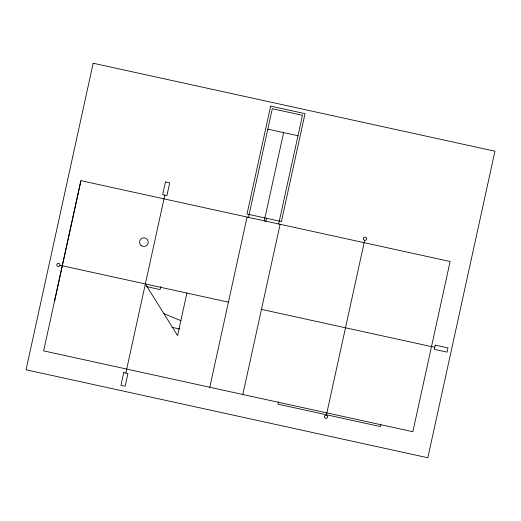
<?xml version="1.0" encoding="UTF-8"?>
<svg xmlns="http://www.w3.org/2000/svg" width="521" height="521" viewBox="0 0 521 521"><rect width="100%" height="100%" fill="white"/><g stroke="black" fill="none" stroke-linecap="round" stroke-linejoin="round"><path stroke-width="0.78" d="M54.451 301.6L80.716 181.666M125.835 373.082L164.805 195.115M160.768 286.459L160.084 289.578L146.466 286.596M186.889 293.056L177.576 335.609L145.352 283.958M209.8 387.259L247.065 217.049M248.504 217.361L272.301 108.7L302.46 115.304L278.663 223.965M264.232 221.08L283.606 132.594M265.866 221.432L266.557 218.292M242.832 394.488L280.103 224.284M278.559 401.808L278.038 404.166L380.356 426.569L380.877 424.192M326.374 415.126L324.72 415.654L324.355 417.341L325.632 418.506L327.279 417.985L327.65 416.292L326.374 415.126L364.622 240.448L363.339 239.282L363.71 237.589L365.364 237.062L366.641 238.227L366.27 239.92L364.622 240.448M60.032 265.28L58.866 266.557L57.173 266.185L56.646 264.538L57.818 263.261L59.505 263.626L60.032 265.28L228.432 302.154M267.827 129.136L297.979 135.74M431.505 346.53L434.801 347.253M261.464 309.389L431.486 346.615M171.845 327.305L179.778 329.044M163.614 313.557L180.839 320.63M93.174 63.243L26.05 369.78L427.826 457.757L494.95 151.22L93.174 63.243M80.905 180.663L43.634 350.874L412.847 431.72L450.118 261.509L80.905 180.663M123.718 372.619L120.944 385.299L125.17 386.23L127.951 373.544L123.718 372.619M165.47 181.972L162.689 194.652L166.915 195.577L169.696 182.897L165.47 181.972M270.646 106.128L247.019 214.02L281.412 221.549L305.032 113.656L270.646 106.128M435.263 345.136L434.338 349.363L447.018 352.144L447.949 347.917L435.263 345.136M140.989 245.358A4.331 4.331 0 0 0 148.133 243.086A4.331 4.331 0 0 0 142.598 238.032A4.331 4.331 0 0 0 140.989 245.358"/></g></svg>
